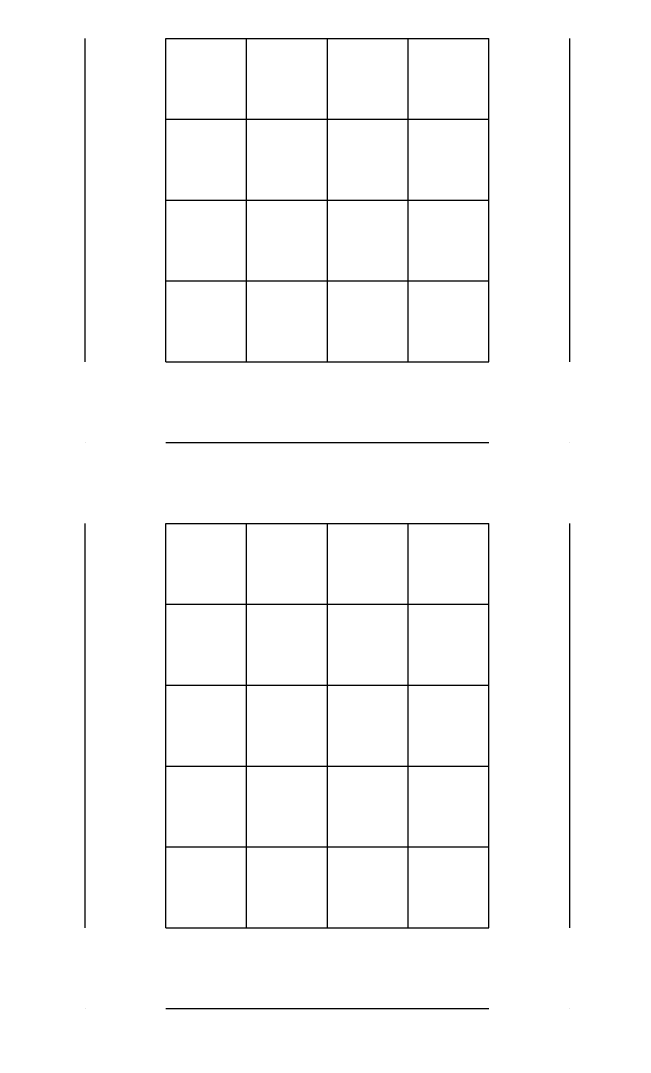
# Model space of a CAD drawing. Header units: millimetres. Extents: x 6 to 745025, y -1528 to 119936.
# Drawn here: x 180.701 to 181.021, y 110.016 to 110.556 of the extents above; entities that cross this region are included whole.
import ezdxf

# ---------------------------------------------------------------- set-up
doc = ezdxf.new("R2010")
doc.units = ezdxf.units.MM
doc.header["$MEASUREMENT"] = 0
doc.layers.get('0').update_dxf_attribs({"linetype": 'CONTINUOUS'})

msp = doc.modelspace()

# ---------------------------------------------------------------- linework, layer by layer
at = {"color": 0, "linetype": 'Continuous', "lineweight": 25, "true_color": 0x000001}
for p, q in [((180.73511, 110.54644), (180.73511, 110.54644)), ((180.73511, 110.54644), (180.73511, 110.54644)), ((180.73511, 110.54644), (180.73511, 110.54644)), ((180.73511, 110.54644), (180.73511, 110.54644)), ((180.73511, 110.54644), (180.73511, 110.54644)), ((180.73511, 110.54644), (180.73511, 110.54644)), ((180.73511, 110.54644), (180.73511, 110.54644)), ((180.98911, 110.54644), (180.98911, 110.54644)), ((180.98911, 110.54644), (180.98911, 110.54644)), ((180.98911, 110.54644), (180.98911, 110.54644)), ((180.98911, 110.54644), (180.98911, 110.54644)), ((180.98911, 110.54644), (180.98911, 110.54644)), ((180.98911, 110.54644), (180.98911, 110.54644)), ((180.98911, 110.54644), (180.98911, 110.54644)), ((180.73511, 110.50411), (180.73511, 110.50411)), ((180.73511, 110.50411), (180.73511, 110.50411)), ((180.73511, 110.50411), (180.73511, 110.50411)), ((180.73511, 110.50411), (180.73511, 110.50411)), ((180.73511, 110.50411), (180.73511, 110.50411)), ((180.73511, 110.50411), (180.73511, 110.50411)), ((180.73511, 110.50411), (180.73511, 110.50411)), ((180.98911, 110.50411), (180.98911, 110.50411)), ((180.98911, 110.50411), (180.98911, 110.50411)), ((180.98911, 110.50411), (180.98911, 110.50411)), ((180.98911, 110.50411), (180.98911, 110.50411)), ((180.98911, 110.50411), (180.98911, 110.50411)), ((180.98911, 110.50411), (180.98911, 110.50411)), ((180.98911, 110.50411), (180.98911, 110.50411)), ((180.73511, 110.46178), (180.73511, 110.46178)), ((180.73511, 110.46178), (180.73511, 110.46178)), ((180.73511, 110.46178), (180.73511, 110.46178)), ((180.73511, 110.46178), (180.73511, 110.46178)), ((180.73511, 110.46178), (180.73511, 110.46178)), ((180.73511, 110.46178), (180.73511, 110.46178)), ((180.73511, 110.46178), (180.73511, 110.46178)), ((180.98911, 110.46178), (180.98911, 110.46178)), ((180.98911, 110.46178), (180.98911, 110.46178)), ((180.98911, 110.46178), (180.98911, 110.46178)), ((180.98911, 110.46178), (180.98911, 110.46178)), ((180.98911, 110.46178), (180.98911, 110.46178)), ((180.98911, 110.46178), (180.98911, 110.46178)), ((180.98911, 110.46178), (180.98911, 110.46178)), ((180.73511, 110.41944), (180.73511, 110.41944)), ((180.73511, 110.41944), (180.73511, 110.41944)), ((180.73511, 110.41944), (180.73511, 110.41944)), ((180.73511, 110.41944), (180.73511, 110.41944)), ((180.73511, 110.41944), (180.73511, 110.41944)), ((180.73511, 110.41944), (180.73511, 110.41944)), ((180.73511, 110.41944), (180.73511, 110.41944)), ((180.98911, 110.41944), (180.98911, 110.41944)), ((180.98911, 110.41944), (180.98911, 110.41944)), ((180.98911, 110.41944), (180.98911, 110.41944)), ((180.98911, 110.41944), (180.98911, 110.41944)), ((180.98911, 110.41944), (180.98911, 110.41944)), ((180.98911, 110.41944), (180.98911, 110.41944)), ((180.98911, 110.41944), (180.98911, 110.41944)), ((180.73511, 110.37711), (180.73511, 110.37711)), ((180.73511, 110.37711), (180.73511, 110.37711)), ((180.73511, 110.37711), (180.73511, 110.37711)), ((180.73511, 110.37711), (180.73511, 110.37711)), ((180.73511, 110.37711), (180.73511, 110.37711)), ((180.73511, 110.37711), (180.73511, 110.37711)), ((180.73511, 110.37711), (180.73511, 110.37711)), ((180.73511, 110.37711), (180.73511, 110.37711)), ((180.98911, 110.37711), (180.98911, 110.37711)), ((180.98911, 110.37711), (180.98911, 110.37711)), ((180.98911, 110.37711), (180.98911, 110.37711)), ((180.98911, 110.37711), (180.98911, 110.37711)), ((180.98911, 110.37711), (180.98911, 110.37711)), ((180.98911, 110.37711), (180.98911, 110.37711)), ((180.98911, 110.37711), (180.98911, 110.37711)), ((180.98911, 110.37711), (180.98911, 110.37711)), ((180.73511, 110.33478), (180.73511, 110.33478)), ((180.73511, 110.33478), (180.73511, 110.33478)), ((180.73511, 110.33478), (180.73511, 110.33478)), ((180.73511, 110.33478), (180.73511, 110.33478)), ((180.73511, 110.33478), (180.73511, 110.33478)), ((180.73511, 110.33478), (180.73511, 110.33478)), ((180.73511, 110.33478), (180.73511, 110.33478)), ((180.73511, 110.33478), (180.73511, 110.33478)), ((180.73511, 110.33478), (180.73511, 110.33478)), ((180.73511, 110.33478), (180.73511, 110.33478)), ((180.73511, 110.33478), (180.73511, 110.33478)), ((180.73511, 110.33478), (180.73511, 110.33478)), ((180.73511, 110.33478), (180.73511, 110.33478)), ((180.73511, 110.33478), (180.73511, 110.33478)), ((180.77744, 110.33478), (180.77744, 110.33478)), ((180.77744, 110.33478), (180.77744, 110.33478)), ((180.77744, 110.33478), (180.77744, 110.33478)), ((180.77744, 110.33478), (180.77744, 110.33478)), ((180.77744, 110.33478), (180.77744, 110.33478)), ((180.77744, 110.33478), (180.77744, 110.33478)), ((180.77744, 110.33478), (180.77744, 110.33478)), ((180.77744, 110.33478), (180.77744, 110.33478)), ((180.81977, 110.33478), (180.81977, 110.33478)), ((180.81977, 110.33478), (180.81977, 110.33478)), ((180.81977, 110.33478), (180.81977, 110.33478)), ((180.81977, 110.33478), (180.81977, 110.33478)), ((180.81977, 110.33478), (180.81977, 110.33478)), ((180.81977, 110.33478), (180.81977, 110.33478)), ((180.81977, 110.33478), (180.81977, 110.33478)), ((180.86211, 110.33478), (180.86211, 110.33478)), ((180.86211, 110.33478), (180.86211, 110.33478)), ((180.86211, 110.33478), (180.86211, 110.33478)), ((180.86211, 110.33478), (180.86211, 110.33478)), ((180.86211, 110.33478), (180.86211, 110.33478)), ((180.86211, 110.33478), (180.86211, 110.33478)), ((180.86211, 110.33478), (180.86211, 110.33478)), ((180.90444, 110.33478), (180.90444, 110.33478)), ((180.90444, 110.33478), (180.90444, 110.33478)), ((180.90444, 110.33478), (180.90444, 110.33478)), ((180.90444, 110.33478), (180.90444, 110.33478)), ((180.90444, 110.33478), (180.90444, 110.33478)), ((180.90444, 110.33478), (180.90444, 110.33478)), ((180.90444, 110.33478), (180.90444, 110.33478)), ((180.94677, 110.33478), (180.94677, 110.33478)), ((180.94677, 110.33478), (180.94677, 110.33478)), ((180.94677, 110.33478), (180.94677, 110.33478)), ((180.94677, 110.33478), (180.94677, 110.33478)), ((180.94677, 110.33478), (180.94677, 110.33478)), ((180.94677, 110.33478), (180.94677, 110.33478)), ((180.94677, 110.33478), (180.94677, 110.33478)), ((180.98911, 110.33478), (180.98911, 110.33478)), ((180.98911, 110.33478), (180.98911, 110.33478)), ((180.98911, 110.33478), (180.98911, 110.33478)), ((180.98911, 110.33478), (180.98911, 110.33478)), ((180.98911, 110.33478), (180.98911, 110.33478)), ((180.98911, 110.33478), (180.98911, 110.33478)), ((180.98911, 110.33478), (180.98911, 110.33478)), ((180.98911, 110.33478), (180.98911, 110.33478)), ((180.98911, 110.33478), (180.98911, 110.33478)), ((180.98911, 110.33478), (180.98911, 110.33478)), ((180.98911, 110.33478), (180.98911, 110.33478)), ((180.98911, 110.33478), (180.98911, 110.33478)), ((180.98911, 110.33478), (180.98911, 110.33478)), ((180.98911, 110.33478), (180.98911, 110.33478)), ((180.73511, 110.29244), (180.73511, 110.29244)), ((180.73511, 110.29244), (180.73511, 110.29244)), ((180.73511, 110.29244), (180.73511, 110.29244)), ((180.73511, 110.29244), (180.73511, 110.29244)), ((180.73511, 110.29244), (180.73511, 110.29244)), ((180.73511, 110.29244), (180.73511, 110.29244)), ((180.73511, 110.29244), (180.73511, 110.29244)), ((180.98911, 110.29244), (180.98911, 110.29244)), ((180.98911, 110.29244), (180.98911, 110.29244)), ((180.98911, 110.29244), (180.98911, 110.29244)), ((180.98911, 110.29244), (180.98911, 110.29244)), ((180.98911, 110.29244), (180.98911, 110.29244)), ((180.98911, 110.29244), (180.98911, 110.29244)), ((180.98911, 110.29244), (180.98911, 110.29244)), ((180.73511, 110.25011), (180.73511, 110.25011)), ((180.73511, 110.25011), (180.73511, 110.25011)), ((180.73511, 110.25011), (180.73511, 110.25011)), ((180.73511, 110.25011), (180.73511, 110.25011)), ((180.73511, 110.25011), (180.73511, 110.25011)), ((180.73511, 110.25011), (180.73511, 110.25011)), ((180.73511, 110.25011), (180.73511, 110.25011)), ((180.98911, 110.25011), (180.98911, 110.25011)), ((180.98911, 110.25011), (180.98911, 110.25011)), ((180.98911, 110.25011), (180.98911, 110.25011)), ((180.98911, 110.25011), (180.98911, 110.25011)), ((180.98911, 110.25011), (180.98911, 110.25011)), ((180.98911, 110.25011), (180.98911, 110.25011)), ((180.98911, 110.25011), (180.98911, 110.25011)), ((180.73511, 110.20778), (180.73511, 110.20778)), ((180.73511, 110.20778), (180.73511, 110.20778)), ((180.73511, 110.20778), (180.73511, 110.20778)), ((180.73511, 110.20778), (180.73511, 110.20778)), ((180.73511, 110.20778), (180.73511, 110.20778)), ((180.73511, 110.20778), (180.73511, 110.20778)), ((180.73511, 110.20778), (180.73511, 110.20778)), ((180.98911, 110.20778), (180.98911, 110.20778)), ((180.98911, 110.20778), (180.98911, 110.20778)), ((180.98911, 110.20778), (180.98911, 110.20778)), ((180.98911, 110.20778), (180.98911, 110.20778)), ((180.98911, 110.20778), (180.98911, 110.20778)), ((180.98911, 110.20778), (180.98911, 110.20778)), ((180.98911, 110.20778), (180.98911, 110.20778)), ((180.73511, 110.16544), (180.73511, 110.16544)), ((180.73511, 110.16544), (180.73511, 110.16544)), ((180.73511, 110.16544), (180.73511, 110.16544)), ((180.73511, 110.16544), (180.73511, 110.16544)), ((180.73511, 110.16544), (180.73511, 110.16544)), ((180.73511, 110.16544), (180.73511, 110.16544)), ((180.73511, 110.16544), (180.73511, 110.16544)), ((180.98911, 110.16544), (180.98911, 110.16544)), ((180.98911, 110.16544), (180.98911, 110.16544)), ((180.98911, 110.16544), (180.98911, 110.16544)), ((180.98911, 110.16544), (180.98911, 110.16544)), ((180.98911, 110.16544), (180.98911, 110.16544)), ((180.98911, 110.16544), (180.98911, 110.16544)), ((180.98911, 110.16544), (180.98911, 110.16544)), ((180.73511, 110.12311), (180.73511, 110.12311)), ((180.73511, 110.12311), (180.73511, 110.12311)), ((180.73511, 110.12311), (180.73511, 110.12311)), ((180.73511, 110.12311), (180.73511, 110.12311)), ((180.73511, 110.12311), (180.73511, 110.12311)), ((180.73511, 110.12311), (180.73511, 110.12311)), ((180.73511, 110.12311), (180.73511, 110.12311)), ((180.98911, 110.12311), (180.98911, 110.12311)), ((180.98911, 110.12311), (180.98911, 110.12311)), ((180.98911, 110.12311), (180.98911, 110.12311)), ((180.98911, 110.12311), (180.98911, 110.12311)), ((180.98911, 110.12311), (180.98911, 110.12311)), ((180.98911, 110.12311), (180.98911, 110.12311)), ((180.98911, 110.12311), (180.98911, 110.12311)), ((180.73511, 110.08078), (180.73511, 110.08078)), ((180.73511, 110.08078), (180.73511, 110.08078)), ((180.73511, 110.08078), (180.73511, 110.08078)), ((180.73511, 110.08078), (180.73511, 110.08078)), ((180.73511, 110.08078), (180.73511, 110.08078)), ((180.73511, 110.08078), (180.73511, 110.08078)), ((180.73511, 110.08078), (180.73511, 110.08078)), ((180.73511, 110.08078), (180.73511, 110.08078)), ((180.98911, 110.08078), (180.98911, 110.08078)), ((180.98911, 110.08078), (180.98911, 110.08078)), ((180.98911, 110.08078), (180.98911, 110.08078)), ((180.98911, 110.08078), (180.98911, 110.08078)), ((180.98911, 110.08078), (180.98911, 110.08078)), ((180.98911, 110.08078), (180.98911, 110.08078)), ((180.98911, 110.08078), (180.98911, 110.08078)), ((180.98911, 110.08078), (180.98911, 110.08078)), ((180.73511, 110.03844), (180.73511, 110.03844)), ((180.73511, 110.03844), (180.73511, 110.03844)), ((180.73511, 110.03844), (180.73511, 110.03844)), ((180.73511, 110.03844), (180.73511, 110.03844)), ((180.73511, 110.03844), (180.73511, 110.03844)), ((180.73511, 110.03844), (180.73511, 110.03844)), ((180.73511, 110.03844), (180.73511, 110.03844)), ((180.73511, 110.03844), (180.73511, 110.03844)), ((180.73511, 110.03844), (180.73511, 110.03844)), ((180.73511, 110.03844), (180.73511, 110.03844)), ((180.73511, 110.03844), (180.73511, 110.03844)), ((180.73511, 110.03844), (180.73511, 110.03844)), ((180.73511, 110.03844), (180.73511, 110.03844)), ((180.73511, 110.03844), (180.73511, 110.03844)), ((180.77744, 110.03844), (180.77744, 110.03844)), ((180.77744, 110.03844), (180.77744, 110.03844)), ((180.77744, 110.03844), (180.77744, 110.03844)), ((180.77744, 110.03844), (180.77744, 110.03844)), ((180.77744, 110.03844), (180.77744, 110.03844)), ((180.77744, 110.03844), (180.77744, 110.03844)), ((180.77744, 110.03844), (180.77744, 110.03844)), ((180.77744, 110.03844), (180.77744, 110.03844)), ((180.81977, 110.03844), (180.81977, 110.03844)), ((180.81977, 110.03844), (180.81977, 110.03844)), ((180.81977, 110.03844), (180.81977, 110.03844)), ((180.81977, 110.03844), (180.81977, 110.03844)), ((180.81977, 110.03844), (180.81977, 110.03844)), ((180.81977, 110.03844), (180.81977, 110.03844)), ((180.81977, 110.03844), (180.81977, 110.03844)), ((180.86211, 110.03844), (180.86211, 110.03844)), ((180.86211, 110.03844), (180.86211, 110.03844)), ((180.86211, 110.03844), (180.86211, 110.03844)), ((180.86211, 110.03844), (180.86211, 110.03844)), ((180.86211, 110.03844), (180.86211, 110.03844)), ((180.86211, 110.03844), (180.86211, 110.03844)), ((180.86211, 110.03844), (180.86211, 110.03844)), ((180.90444, 110.03844), (180.90444, 110.03844)), ((180.90444, 110.03844), (180.90444, 110.03844)), ((180.90444, 110.03844), (180.90444, 110.03844)), ((180.90444, 110.03844), (180.90444, 110.03844)), ((180.90444, 110.03844), (180.90444, 110.03844)), ((180.90444, 110.03844), (180.90444, 110.03844)), ((180.90444, 110.03844), (180.90444, 110.03844)), ((180.94677, 110.03844), (180.94677, 110.03844)), ((180.94677, 110.03844), (180.94677, 110.03844)), ((180.94677, 110.03844), (180.94677, 110.03844)), ((180.94677, 110.03844), (180.94677, 110.03844)), ((180.94677, 110.03844), (180.94677, 110.03844)), ((180.94677, 110.03844), (180.94677, 110.03844)), ((180.94677, 110.03844), (180.94677, 110.03844)), ((180.98911, 110.03844), (180.98911, 110.03844)), ((180.98911, 110.03844), (180.98911, 110.03844)), ((180.98911, 110.03844), (180.98911, 110.03844)), ((180.98911, 110.03844), (180.98911, 110.03844)), ((180.98911, 110.03844), (180.98911, 110.03844)), ((180.98911, 110.03844), (180.98911, 110.03844)), ((180.98911, 110.03844), (180.98911, 110.03844)), ((180.98911, 110.03844), (180.98911, 110.03844)), ((180.98911, 110.03844), (180.98911, 110.03844)), ((180.98911, 110.03844), (180.98911, 110.03844)), ((180.98911, 110.03844), (180.98911, 110.03844)), ((180.98911, 110.03844), (180.98911, 110.03844)), ((180.98911, 110.03844), (180.98911, 110.03844)), ((180.98911, 110.03844), (180.98911, 110.03844))]:
    msp.add_line(p, q, dxfattribs=at)
for points in [[(180.73511, 110.37711), (180.73511, 110.41944), (180.73511, 110.46178), (180.73511, 110.50411), (180.73511, 110.54644)], [(180.73511, 110.37711), (180.73511, 110.41944), (180.73511, 110.46178), (180.73511, 110.50411), (180.73511, 110.54644)], [(180.73511, 110.37711), (180.73511, 110.41944), (180.73511, 110.46178), (180.73511, 110.50411), (180.73511, 110.54644)], [(180.73511, 110.37711), (180.73511, 110.41944), (180.73511, 110.46178), (180.73511, 110.50411), (180.73511, 110.54644)], [(180.73511, 110.37711), (180.73511, 110.41944), (180.73511, 110.46178), (180.73511, 110.50411), (180.73511, 110.54644)], [(180.73511, 110.37711), (180.73511, 110.41944), (180.73511, 110.46178), (180.73511, 110.50411), (180.73511, 110.54644)], [(180.73511, 110.37711), (180.73511, 110.41944), (180.73511, 110.46178), (180.73511, 110.50411), (180.73511, 110.54644)], [(180.77744, 110.54644), (180.81977, 110.54644), (180.86211, 110.54644), (180.90444, 110.54644), (180.94677, 110.54644)], [(180.77744, 110.54644), (180.81977, 110.54644), (180.86211, 110.54644), (180.90444, 110.54644), (180.94677, 110.54644)], [(180.77744, 110.54644), (180.81977, 110.54644), (180.86211, 110.54644), (180.90444, 110.54644), (180.94677, 110.54644)], [(180.77744, 110.54644), (180.81977, 110.54644), (180.86211, 110.54644), (180.90444, 110.54644), (180.94677, 110.54644)], [(180.77744, 110.54644), (180.81977, 110.54644), (180.86211, 110.54644), (180.90444, 110.54644), (180.94677, 110.54644)], [(180.77744, 110.54644), (180.81977, 110.54644), (180.86211, 110.54644), (180.90444, 110.54644), (180.94677, 110.54644)], [(180.77744, 110.54644), (180.81977, 110.54644), (180.86211, 110.54644), (180.90444, 110.54644), (180.94677, 110.54644)], [(180.77744, 110.37711), (180.77744, 110.41944), (180.77744, 110.46178), (180.77744, 110.50411), (180.77744, 110.54644)], [(180.77744, 110.37711), (180.77744, 110.41944), (180.77744, 110.46178), (180.77744, 110.50411), (180.77744, 110.54644)], [(180.77744, 110.37711), (180.77744, 110.41944), (180.77744, 110.46178), (180.77744, 110.50411), (180.77744, 110.54644)], [(180.77744, 110.37711), (180.77744, 110.41944), (180.77744, 110.46178), (180.77744, 110.50411), (180.77744, 110.54644)], [(180.77744, 110.37711), (180.77744, 110.41944), (180.77744, 110.46178), (180.77744, 110.50411), (180.77744, 110.54644)], [(180.77744, 110.37711), (180.77744, 110.41944), (180.77744, 110.46178), (180.77744, 110.50411), (180.77744, 110.54644)], [(180.77744, 110.37711), (180.77744, 110.41944), (180.77744, 110.46178), (180.77744, 110.50411), (180.77744, 110.54644)], [(180.77744, 110.37711), (180.77744, 110.41944), (180.77744, 110.46178), (180.77744, 110.50411), (180.77744, 110.54644)], [(180.81977, 110.37711), (180.81977, 110.41944), (180.81977, 110.46178), (180.81977, 110.50411), (180.81977, 110.54644)], [(180.81977, 110.37711), (180.81977, 110.41944), (180.81977, 110.46178), (180.81977, 110.50411), (180.81977, 110.54644)], [(180.81977, 110.37711), (180.81977, 110.41944), (180.81977, 110.46178), (180.81977, 110.50411), (180.81977, 110.54644)], [(180.81977, 110.37711), (180.81977, 110.41944), (180.81977, 110.46178), (180.81977, 110.50411), (180.81977, 110.54644)], [(180.81977, 110.37711), (180.81977, 110.41944), (180.81977, 110.46178), (180.81977, 110.50411), (180.81977, 110.54644)], [(180.81977, 110.37711), (180.81977, 110.41944), (180.81977, 110.46178), (180.81977, 110.50411), (180.81977, 110.54644)], [(180.81977, 110.37711), (180.81977, 110.41944), (180.81977, 110.46178), (180.81977, 110.50411), (180.81977, 110.54644)], [(180.86211, 110.37711), (180.86211, 110.41944), (180.86211, 110.46178), (180.86211, 110.50411), (180.86211, 110.54644)], [(180.86211, 110.37711), (180.86211, 110.41944), (180.86211, 110.46178), (180.86211, 110.50411), (180.86211, 110.54644)], [(180.86211, 110.37711), (180.86211, 110.41944), (180.86211, 110.46178), (180.86211, 110.50411), (180.86211, 110.54644)], [(180.86211, 110.37711), (180.86211, 110.41944), (180.86211, 110.46178), (180.86211, 110.50411), (180.86211, 110.54644)], [(180.86211, 110.37711), (180.86211, 110.41944), (180.86211, 110.46178), (180.86211, 110.50411), (180.86211, 110.54644)], [(180.86211, 110.37711), (180.86211, 110.41944), (180.86211, 110.46178), (180.86211, 110.50411), (180.86211, 110.54644)], [(180.86211, 110.37711), (180.86211, 110.41944), (180.86211, 110.46178), (180.86211, 110.50411), (180.86211, 110.54644)], [(180.90444, 110.37711), (180.90444, 110.41944), (180.90444, 110.46178), (180.90444, 110.50411), (180.90444, 110.54644)], [(180.90444, 110.37711), (180.90444, 110.41944), (180.90444, 110.46178), (180.90444, 110.50411), (180.90444, 110.54644)], [(180.90444, 110.37711), (180.90444, 110.41944), (180.90444, 110.46178), (180.90444, 110.50411), (180.90444, 110.54644)], [(180.90444, 110.37711), (180.90444, 110.41944), (180.90444, 110.46178), (180.90444, 110.50411), (180.90444, 110.54644)], [(180.90444, 110.37711), (180.90444, 110.41944), (180.90444, 110.46178), (180.90444, 110.50411), (180.90444, 110.54644)], [(180.90444, 110.37711), (180.90444, 110.41944), (180.90444, 110.46178), (180.90444, 110.50411), (180.90444, 110.54644)], [(180.90444, 110.37711), (180.90444, 110.41944), (180.90444, 110.46178), (180.90444, 110.50411), (180.90444, 110.54644)], [(180.94677, 110.37711), (180.94677, 110.41944), (180.94677, 110.46178), (180.94677, 110.50411), (180.94677, 110.54644)], [(180.94677, 110.37711), (180.94677, 110.41944), (180.94677, 110.46178), (180.94677, 110.50411), (180.94677, 110.54644)], [(180.94677, 110.37711), (180.94677, 110.41944), (180.94677, 110.46178), (180.94677, 110.50411), (180.94677, 110.54644)], [(180.94677, 110.37711), (180.94677, 110.41944), (180.94677, 110.46178), (180.94677, 110.50411), (180.94677, 110.54644)], [(180.94677, 110.37711), (180.94677, 110.41944), (180.94677, 110.46178), (180.94677, 110.50411), (180.94677, 110.54644)], [(180.94677, 110.37711), (180.94677, 110.41944), (180.94677, 110.46178), (180.94677, 110.50411), (180.94677, 110.54644)], [(180.94677, 110.37711), (180.94677, 110.41944), (180.94677, 110.46178), (180.94677, 110.50411), (180.94677, 110.54644)], [(180.98911, 110.37711), (180.98911, 110.41944), (180.98911, 110.46178), (180.98911, 110.50411), (180.98911, 110.54644)], [(180.98911, 110.37711), (180.98911, 110.41944), (180.98911, 110.46178), (180.98911, 110.50411), (180.98911, 110.54644)], [(180.98911, 110.37711), (180.98911, 110.41944), (180.98911, 110.46178), (180.98911, 110.50411), (180.98911, 110.54644)], [(180.98911, 110.37711), (180.98911, 110.41944), (180.98911, 110.46178), (180.98911, 110.50411), (180.98911, 110.54644)], [(180.98911, 110.37711), (180.98911, 110.41944), (180.98911, 110.46178), (180.98911, 110.50411), (180.98911, 110.54644)], [(180.98911, 110.37711), (180.98911, 110.41944), (180.98911, 110.46178), (180.98911, 110.50411), (180.98911, 110.54644)], [(180.98911, 110.37711), (180.98911, 110.41944), (180.98911, 110.46178), (180.98911, 110.50411), (180.98911, 110.54644)], [(180.77744, 110.50411), (180.81977, 110.50411), (180.86211, 110.50411), (180.90444, 110.50411), (180.94677, 110.50411)], [(180.77744, 110.50411), (180.81977, 110.50411), (180.86211, 110.50411), (180.90444, 110.50411), (180.94677, 110.50411)], [(180.77744, 110.50411), (180.81977, 110.50411), (180.86211, 110.50411), (180.90444, 110.50411), (180.94677, 110.50411)], [(180.77744, 110.50411), (180.81977, 110.50411), (180.86211, 110.50411), (180.90444, 110.50411), (180.94677, 110.50411)], [(180.77744, 110.50411), (180.81977, 110.50411), (180.86211, 110.50411), (180.90444, 110.50411), (180.94677, 110.50411)], [(180.77744, 110.50411), (180.81977, 110.50411), (180.86211, 110.50411), (180.90444, 110.50411), (180.94677, 110.50411)], [(180.77744, 110.50411), (180.81977, 110.50411), (180.86211, 110.50411), (180.90444, 110.50411), (180.94677, 110.50411)], [(180.77744, 110.46178), (180.81977, 110.46178), (180.86211, 110.46178), (180.90444, 110.46178), (180.94677, 110.46178)], [(180.77744, 110.46178), (180.81977, 110.46178), (180.86211, 110.46178), (180.90444, 110.46178), (180.94677, 110.46178)], [(180.77744, 110.46178), (180.81977, 110.46178), (180.86211, 110.46178), (180.90444, 110.46178), (180.94677, 110.46178)], [(180.77744, 110.46178), (180.81977, 110.46178), (180.86211, 110.46178), (180.90444, 110.46178), (180.94677, 110.46178)], [(180.77744, 110.46178), (180.81977, 110.46178), (180.86211, 110.46178), (180.90444, 110.46178), (180.94677, 110.46178)], [(180.77744, 110.46178), (180.81977, 110.46178), (180.86211, 110.46178), (180.90444, 110.46178), (180.94677, 110.46178)], [(180.77744, 110.46178), (180.81977, 110.46178), (180.86211, 110.46178), (180.90444, 110.46178), (180.94677, 110.46178)], [(180.77744, 110.41944), (180.81977, 110.41944), (180.86211, 110.41944), (180.90444, 110.41944), (180.94677, 110.41944)], [(180.77744, 110.41944), (180.81977, 110.41944), (180.86211, 110.41944), (180.90444, 110.41944), (180.94677, 110.41944)], [(180.77744, 110.41944), (180.81977, 110.41944), (180.86211, 110.41944), (180.90444, 110.41944), (180.94677, 110.41944)], [(180.77744, 110.41944), (180.81977, 110.41944), (180.86211, 110.41944), (180.90444, 110.41944), (180.94677, 110.41944)], [(180.77744, 110.41944), (180.81977, 110.41944), (180.86211, 110.41944), (180.90444, 110.41944), (180.94677, 110.41944)], [(180.77744, 110.41944), (180.81977, 110.41944), (180.86211, 110.41944), (180.90444, 110.41944), (180.94677, 110.41944)], [(180.77744, 110.41944), (180.81977, 110.41944), (180.86211, 110.41944), (180.90444, 110.41944), (180.94677, 110.41944)], [(180.77744, 110.37711), (180.81977, 110.37711), (180.86211, 110.37711), (180.90444, 110.37711), (180.94677, 110.37711)], [(180.77744, 110.37711), (180.81977, 110.37711), (180.86211, 110.37711), (180.90444, 110.37711), (180.94677, 110.37711)], [(180.77744, 110.37711), (180.81977, 110.37711), (180.86211, 110.37711), (180.90444, 110.37711), (180.94677, 110.37711)], [(180.77744, 110.37711), (180.81977, 110.37711), (180.86211, 110.37711), (180.90444, 110.37711), (180.94677, 110.37711)], [(180.77744, 110.37711), (180.81977, 110.37711), (180.86211, 110.37711), (180.90444, 110.37711), (180.94677, 110.37711)], [(180.77744, 110.37711), (180.81977, 110.37711), (180.86211, 110.37711), (180.90444, 110.37711), (180.94677, 110.37711)], [(180.77744, 110.37711), (180.81977, 110.37711), (180.86211, 110.37711), (180.90444, 110.37711), (180.94677, 110.37711)], [(180.77744, 110.37711), (180.81977, 110.37711), (180.86211, 110.37711), (180.90444, 110.37711), (180.94677, 110.37711)], [(180.77744, 110.33478), (180.81977, 110.33478), (180.86211, 110.33478), (180.90444, 110.33478), (180.94677, 110.33478)], [(180.77744, 110.33478), (180.81977, 110.33478), (180.86211, 110.33478), (180.90444, 110.33478), (180.94677, 110.33478)], [(180.77744, 110.33478), (180.81977, 110.33478), (180.86211, 110.33478), (180.90444, 110.33478), (180.94677, 110.33478)], [(180.77744, 110.33478), (180.81977, 110.33478), (180.86211, 110.33478), (180.90444, 110.33478), (180.94677, 110.33478)], [(180.77744, 110.33478), (180.81977, 110.33478), (180.86211, 110.33478), (180.90444, 110.33478), (180.94677, 110.33478)], [(180.77744, 110.33478), (180.81977, 110.33478), (180.86211, 110.33478), (180.90444, 110.33478), (180.94677, 110.33478)], [(180.77744, 110.33478), (180.81977, 110.33478), (180.86211, 110.33478), (180.90444, 110.33478), (180.94677, 110.33478)], [(180.73511, 110.08078), (180.73511, 110.12311), (180.73511, 110.16544), (180.73511, 110.20778), (180.73511, 110.25011), (180.73511, 110.29244)], [(180.73511, 110.08078), (180.73511, 110.12311), (180.73511, 110.16544), (180.73511, 110.20778), (180.73511, 110.25011), (180.73511, 110.29244)], [(180.73511, 110.08078), (180.73511, 110.12311), (180.73511, 110.16544), (180.73511, 110.20778), (180.73511, 110.25011), (180.73511, 110.29244)], [(180.73511, 110.08078), (180.73511, 110.12311), (180.73511, 110.16544), (180.73511, 110.20778), (180.73511, 110.25011), (180.73511, 110.29244)], [(180.73511, 110.08078), (180.73511, 110.12311), (180.73511, 110.16544), (180.73511, 110.20778), (180.73511, 110.25011), (180.73511, 110.29244)], [(180.73511, 110.08078), (180.73511, 110.12311), (180.73511, 110.16544), (180.73511, 110.20778), (180.73511, 110.25011), (180.73511, 110.29244)], [(180.73511, 110.08078), (180.73511, 110.12311), (180.73511, 110.16544), (180.73511, 110.20778), (180.73511, 110.25011), (180.73511, 110.29244)], [(180.77744, 110.29244), (180.81977, 110.29244), (180.86211, 110.29244), (180.90444, 110.29244), (180.94677, 110.29244)], [(180.77744, 110.29244), (180.81977, 110.29244), (180.86211, 110.29244), (180.90444, 110.29244), (180.94677, 110.29244)], [(180.77744, 110.29244), (180.81977, 110.29244), (180.86211, 110.29244), (180.90444, 110.29244), (180.94677, 110.29244)], [(180.77744, 110.29244), (180.81977, 110.29244), (180.86211, 110.29244), (180.90444, 110.29244), (180.94677, 110.29244)], [(180.77744, 110.29244), (180.81977, 110.29244), (180.86211, 110.29244), (180.90444, 110.29244), (180.94677, 110.29244)], [(180.77744, 110.29244), (180.81977, 110.29244), (180.86211, 110.29244), (180.90444, 110.29244), (180.94677, 110.29244)], [(180.77744, 110.29244), (180.81977, 110.29244), (180.86211, 110.29244), (180.90444, 110.29244), (180.94677, 110.29244)], [(180.77744, 110.08078), (180.77744, 110.12311), (180.77744, 110.16544), (180.77744, 110.20778), (180.77744, 110.25011), (180.77744, 110.29244)], [(180.77744, 110.08078), (180.77744, 110.12311), (180.77744, 110.16544), (180.77744, 110.20778), (180.77744, 110.25011), (180.77744, 110.29244)], [(180.77744, 110.08078), (180.77744, 110.12311), (180.77744, 110.16544), (180.77744, 110.20778), (180.77744, 110.25011), (180.77744, 110.29244)], [(180.77744, 110.08078), (180.77744, 110.12311), (180.77744, 110.16544), (180.77744, 110.20778), (180.77744, 110.25011), (180.77744, 110.29244)], [(180.77744, 110.08078), (180.77744, 110.12311), (180.77744, 110.16544), (180.77744, 110.20778), (180.77744, 110.25011), (180.77744, 110.29244)], [(180.77744, 110.08078), (180.77744, 110.12311), (180.77744, 110.16544), (180.77744, 110.20778), (180.77744, 110.25011), (180.77744, 110.29244)], [(180.77744, 110.08078), (180.77744, 110.12311), (180.77744, 110.16544), (180.77744, 110.20778), (180.77744, 110.25011), (180.77744, 110.29244)], [(180.77744, 110.08078), (180.77744, 110.12311), (180.77744, 110.16544), (180.77744, 110.20778), (180.77744, 110.25011), (180.77744, 110.29244)], [(180.81977, 110.08078), (180.81977, 110.12311), (180.81977, 110.16544), (180.81977, 110.20778), (180.81977, 110.25011), (180.81977, 110.29244)], [(180.81977, 110.08078), (180.81977, 110.12311), (180.81977, 110.16544), (180.81977, 110.20778), (180.81977, 110.25011), (180.81977, 110.29244)], [(180.81977, 110.08078), (180.81977, 110.12311), (180.81977, 110.16544), (180.81977, 110.20778), (180.81977, 110.25011), (180.81977, 110.29244)], [(180.81977, 110.08078), (180.81977, 110.12311), (180.81977, 110.16544), (180.81977, 110.20778), (180.81977, 110.25011), (180.81977, 110.29244)], [(180.81977, 110.08078), (180.81977, 110.12311), (180.81977, 110.16544), (180.81977, 110.20778), (180.81977, 110.25011), (180.81977, 110.29244)], [(180.81977, 110.08078), (180.81977, 110.12311), (180.81977, 110.16544), (180.81977, 110.20778), (180.81977, 110.25011), (180.81977, 110.29244)], [(180.81977, 110.08078), (180.81977, 110.12311), (180.81977, 110.16544), (180.81977, 110.20778), (180.81977, 110.25011), (180.81977, 110.29244)], [(180.86211, 110.08078), (180.86211, 110.12311), (180.86211, 110.16544), (180.86211, 110.20778), (180.86211, 110.25011), (180.86211, 110.29244)], [(180.86211, 110.08078), (180.86211, 110.12311), (180.86211, 110.16544), (180.86211, 110.20778), (180.86211, 110.25011), (180.86211, 110.29244)], [(180.86211, 110.08078), (180.86211, 110.12311), (180.86211, 110.16544), (180.86211, 110.20778), (180.86211, 110.25011), (180.86211, 110.29244)], [(180.86211, 110.08078), (180.86211, 110.12311), (180.86211, 110.16544), (180.86211, 110.20778), (180.86211, 110.25011), (180.86211, 110.29244)], [(180.86211, 110.08078), (180.86211, 110.12311), (180.86211, 110.16544), (180.86211, 110.20778), (180.86211, 110.25011), (180.86211, 110.29244)], [(180.86211, 110.08078), (180.86211, 110.12311), (180.86211, 110.16544), (180.86211, 110.20778), (180.86211, 110.25011), (180.86211, 110.29244)], [(180.86211, 110.08078), (180.86211, 110.12311), (180.86211, 110.16544), (180.86211, 110.20778), (180.86211, 110.25011), (180.86211, 110.29244)], [(180.90444, 110.08078), (180.90444, 110.12311), (180.90444, 110.16544), (180.90444, 110.20778), (180.90444, 110.25011), (180.90444, 110.29244)], [(180.90444, 110.08078), (180.90444, 110.12311), (180.90444, 110.16544), (180.90444, 110.20778), (180.90444, 110.25011), (180.90444, 110.29244)], [(180.90444, 110.08078), (180.90444, 110.12311), (180.90444, 110.16544), (180.90444, 110.20778), (180.90444, 110.25011), (180.90444, 110.29244)], [(180.90444, 110.08078), (180.90444, 110.12311), (180.90444, 110.16544), (180.90444, 110.20778), (180.90444, 110.25011), (180.90444, 110.29244)], [(180.90444, 110.08078), (180.90444, 110.12311), (180.90444, 110.16544), (180.90444, 110.20778), (180.90444, 110.25011), (180.90444, 110.29244)], [(180.90444, 110.08078), (180.90444, 110.12311), (180.90444, 110.16544), (180.90444, 110.20778), (180.90444, 110.25011), (180.90444, 110.29244)], [(180.90444, 110.08078), (180.90444, 110.12311), (180.90444, 110.16544), (180.90444, 110.20778), (180.90444, 110.25011), (180.90444, 110.29244)], [(180.94677, 110.08078), (180.94677, 110.12311), (180.94677, 110.16544), (180.94677, 110.20778), (180.94677, 110.25011), (180.94677, 110.29244)], [(180.94677, 110.08078), (180.94677, 110.12311), (180.94677, 110.16544), (180.94677, 110.20778), (180.94677, 110.25011), (180.94677, 110.29244)], [(180.94677, 110.08078), (180.94677, 110.12311), (180.94677, 110.16544), (180.94677, 110.20778), (180.94677, 110.25011), (180.94677, 110.29244)], [(180.94677, 110.08078), (180.94677, 110.12311), (180.94677, 110.16544), (180.94677, 110.20778), (180.94677, 110.25011), (180.94677, 110.29244)], [(180.94677, 110.08078), (180.94677, 110.12311), (180.94677, 110.16544), (180.94677, 110.20778), (180.94677, 110.25011), (180.94677, 110.29244)], [(180.94677, 110.08078), (180.94677, 110.12311), (180.94677, 110.16544), (180.94677, 110.20778), (180.94677, 110.25011), (180.94677, 110.29244)], [(180.94677, 110.08078), (180.94677, 110.12311), (180.94677, 110.16544), (180.94677, 110.20778), (180.94677, 110.25011), (180.94677, 110.29244)], [(180.98911, 110.08078), (180.98911, 110.12311), (180.98911, 110.16544), (180.98911, 110.20778), (180.98911, 110.25011), (180.98911, 110.29244)], [(180.98911, 110.08078), (180.98911, 110.12311), (180.98911, 110.16544), (180.98911, 110.20778), (180.98911, 110.25011), (180.98911, 110.29244)], [(180.98911, 110.08078), (180.98911, 110.12311), (180.98911, 110.16544), (180.98911, 110.20778), (180.98911, 110.25011), (180.98911, 110.29244)], [(180.98911, 110.08078), (180.98911, 110.12311), (180.98911, 110.16544), (180.98911, 110.20778), (180.98911, 110.25011), (180.98911, 110.29244)], [(180.98911, 110.08078), (180.98911, 110.12311), (180.98911, 110.16544), (180.98911, 110.20778), (180.98911, 110.25011), (180.98911, 110.29244)], [(180.98911, 110.08078), (180.98911, 110.12311), (180.98911, 110.16544), (180.98911, 110.20778), (180.98911, 110.25011), (180.98911, 110.29244)], [(180.98911, 110.08078), (180.98911, 110.12311), (180.98911, 110.16544), (180.98911, 110.20778), (180.98911, 110.25011), (180.98911, 110.29244)], [(180.77744, 110.25011), (180.81977, 110.25011), (180.86211, 110.25011), (180.90444, 110.25011), (180.94677, 110.25011)], [(180.77744, 110.25011), (180.81977, 110.25011), (180.86211, 110.25011), (180.90444, 110.25011), (180.94677, 110.25011)], [(180.77744, 110.25011), (180.81977, 110.25011), (180.86211, 110.25011), (180.90444, 110.25011), (180.94677, 110.25011)], [(180.77744, 110.25011), (180.81977, 110.25011), (180.86211, 110.25011), (180.90444, 110.25011), (180.94677, 110.25011)], [(180.77744, 110.25011), (180.81977, 110.25011), (180.86211, 110.25011), (180.90444, 110.25011), (180.94677, 110.25011)], [(180.77744, 110.25011), (180.81977, 110.25011), (180.86211, 110.25011), (180.90444, 110.25011), (180.94677, 110.25011)], [(180.77744, 110.25011), (180.81977, 110.25011), (180.86211, 110.25011), (180.90444, 110.25011), (180.94677, 110.25011)], [(180.77744, 110.20778), (180.81977, 110.20778), (180.86211, 110.20778), (180.90444, 110.20778), (180.94677, 110.20778)], [(180.77744, 110.20778), (180.81977, 110.20778), (180.86211, 110.20778), (180.90444, 110.20778), (180.94677, 110.20778)], [(180.77744, 110.20778), (180.81977, 110.20778), (180.86211, 110.20778), (180.90444, 110.20778), (180.94677, 110.20778)], [(180.77744, 110.20778), (180.81977, 110.20778), (180.86211, 110.20778), (180.90444, 110.20778), (180.94677, 110.20778)], [(180.77744, 110.20778), (180.81977, 110.20778), (180.86211, 110.20778), (180.90444, 110.20778), (180.94677, 110.20778)], [(180.77744, 110.20778), (180.81977, 110.20778), (180.86211, 110.20778), (180.90444, 110.20778), (180.94677, 110.20778)], [(180.77744, 110.20778), (180.81977, 110.20778), (180.86211, 110.20778), (180.90444, 110.20778), (180.94677, 110.20778)], [(180.77744, 110.16544), (180.81977, 110.16544), (180.86211, 110.16544), (180.90444, 110.16544), (180.94677, 110.16544)], [(180.77744, 110.16544), (180.81977, 110.16544), (180.86211, 110.16544), (180.90444, 110.16544), (180.94677, 110.16544)], [(180.77744, 110.16544), (180.81977, 110.16544), (180.86211, 110.16544), (180.90444, 110.16544), (180.94677, 110.16544)], [(180.77744, 110.16544), (180.81977, 110.16544), (180.86211, 110.16544), (180.90444, 110.16544), (180.94677, 110.16544)], [(180.77744, 110.16544), (180.81977, 110.16544), (180.86211, 110.16544), (180.90444, 110.16544), (180.94677, 110.16544)], [(180.77744, 110.16544), (180.81977, 110.16544), (180.86211, 110.16544), (180.90444, 110.16544), (180.94677, 110.16544)], [(180.77744, 110.16544), (180.81977, 110.16544), (180.86211, 110.16544), (180.90444, 110.16544), (180.94677, 110.16544)], [(180.77744, 110.12311), (180.81977, 110.12311), (180.86211, 110.12311), (180.90444, 110.12311), (180.94677, 110.12311)], [(180.77744, 110.12311), (180.81977, 110.12311), (180.86211, 110.12311), (180.90444, 110.12311), (180.94677, 110.12311)], [(180.77744, 110.12311), (180.81977, 110.12311), (180.86211, 110.12311), (180.90444, 110.12311), (180.94677, 110.12311)], [(180.77744, 110.12311), (180.81977, 110.12311), (180.86211, 110.12311), (180.90444, 110.12311), (180.94677, 110.12311)], [(180.77744, 110.12311), (180.81977, 110.12311), (180.86211, 110.12311), (180.90444, 110.12311), (180.94677, 110.12311)], [(180.77744, 110.12311), (180.81977, 110.12311), (180.86211, 110.12311), (180.90444, 110.12311), (180.94677, 110.12311)], [(180.77744, 110.12311), (180.81977, 110.12311), (180.86211, 110.12311), (180.90444, 110.12311), (180.94677, 110.12311)], [(180.77744, 110.08078), (180.81977, 110.08078), (180.86211, 110.08078), (180.90444, 110.08078), (180.94677, 110.08078)], [(180.77744, 110.08078), (180.81977, 110.08078), (180.86211, 110.08078), (180.90444, 110.08078), (180.94677, 110.08078)], [(180.77744, 110.08078), (180.81977, 110.08078), (180.86211, 110.08078), (180.90444, 110.08078), (180.94677, 110.08078)], [(180.77744, 110.08078), (180.81977, 110.08078), (180.86211, 110.08078), (180.90444, 110.08078), (180.94677, 110.08078)], [(180.77744, 110.08078), (180.81977, 110.08078), (180.86211, 110.08078), (180.90444, 110.08078), (180.94677, 110.08078)], [(180.77744, 110.08078), (180.81977, 110.08078), (180.86211, 110.08078), (180.90444, 110.08078), (180.94677, 110.08078)], [(180.77744, 110.08078), (180.81977, 110.08078), (180.86211, 110.08078), (180.90444, 110.08078), (180.94677, 110.08078)], [(180.77744, 110.08078), (180.81977, 110.08078), (180.86211, 110.08078), (180.90444, 110.08078), (180.94677, 110.08078)], [(180.77744, 110.03844), (180.81977, 110.03844), (180.86211, 110.03844), (180.90444, 110.03844), (180.94677, 110.03844)], [(180.77744, 110.03844), (180.81977, 110.03844), (180.86211, 110.03844), (180.90444, 110.03844), (180.94677, 110.03844)], [(180.77744, 110.03844), (180.81977, 110.03844), (180.86211, 110.03844), (180.90444, 110.03844), (180.94677, 110.03844)], [(180.77744, 110.03844), (180.81977, 110.03844), (180.86211, 110.03844), (180.90444, 110.03844), (180.94677, 110.03844)], [(180.77744, 110.03844), (180.81977, 110.03844), (180.86211, 110.03844), (180.90444, 110.03844), (180.94677, 110.03844)], [(180.77744, 110.03844), (180.81977, 110.03844), (180.86211, 110.03844), (180.90444, 110.03844), (180.94677, 110.03844)], [(180.77744, 110.03844), (180.81977, 110.03844), (180.86211, 110.03844), (180.90444, 110.03844), (180.94677, 110.03844)]]:
    msp.add_lwpolyline(points, dxfattribs=at)
at = {"color": 0, "linetype": 'Continuous', "lineweight": 18, "true_color": 0x000003}
for points in [[(181.01027, 111.85878), (179.9231, 111.85878), (179.04177, 110.97745), (179.04177, 109.89028)], [(182.97877, 109.89028), (182.97877, 110.97745), (182.09745, 111.85878), (181.01027, 111.85878)], [(181.01027, 110.88511), (180.46084, 110.88511), (180.01544, 110.43971), (180.01544, 109.89028)], [(182.00511, 109.89028), (182.00511, 110.43971), (181.55971, 110.88511), (181.01027, 110.88511)]]:
    msp.add_open_spline(points, degree=3, dxfattribs=at)

doc.saveas('drawing.dxf')
